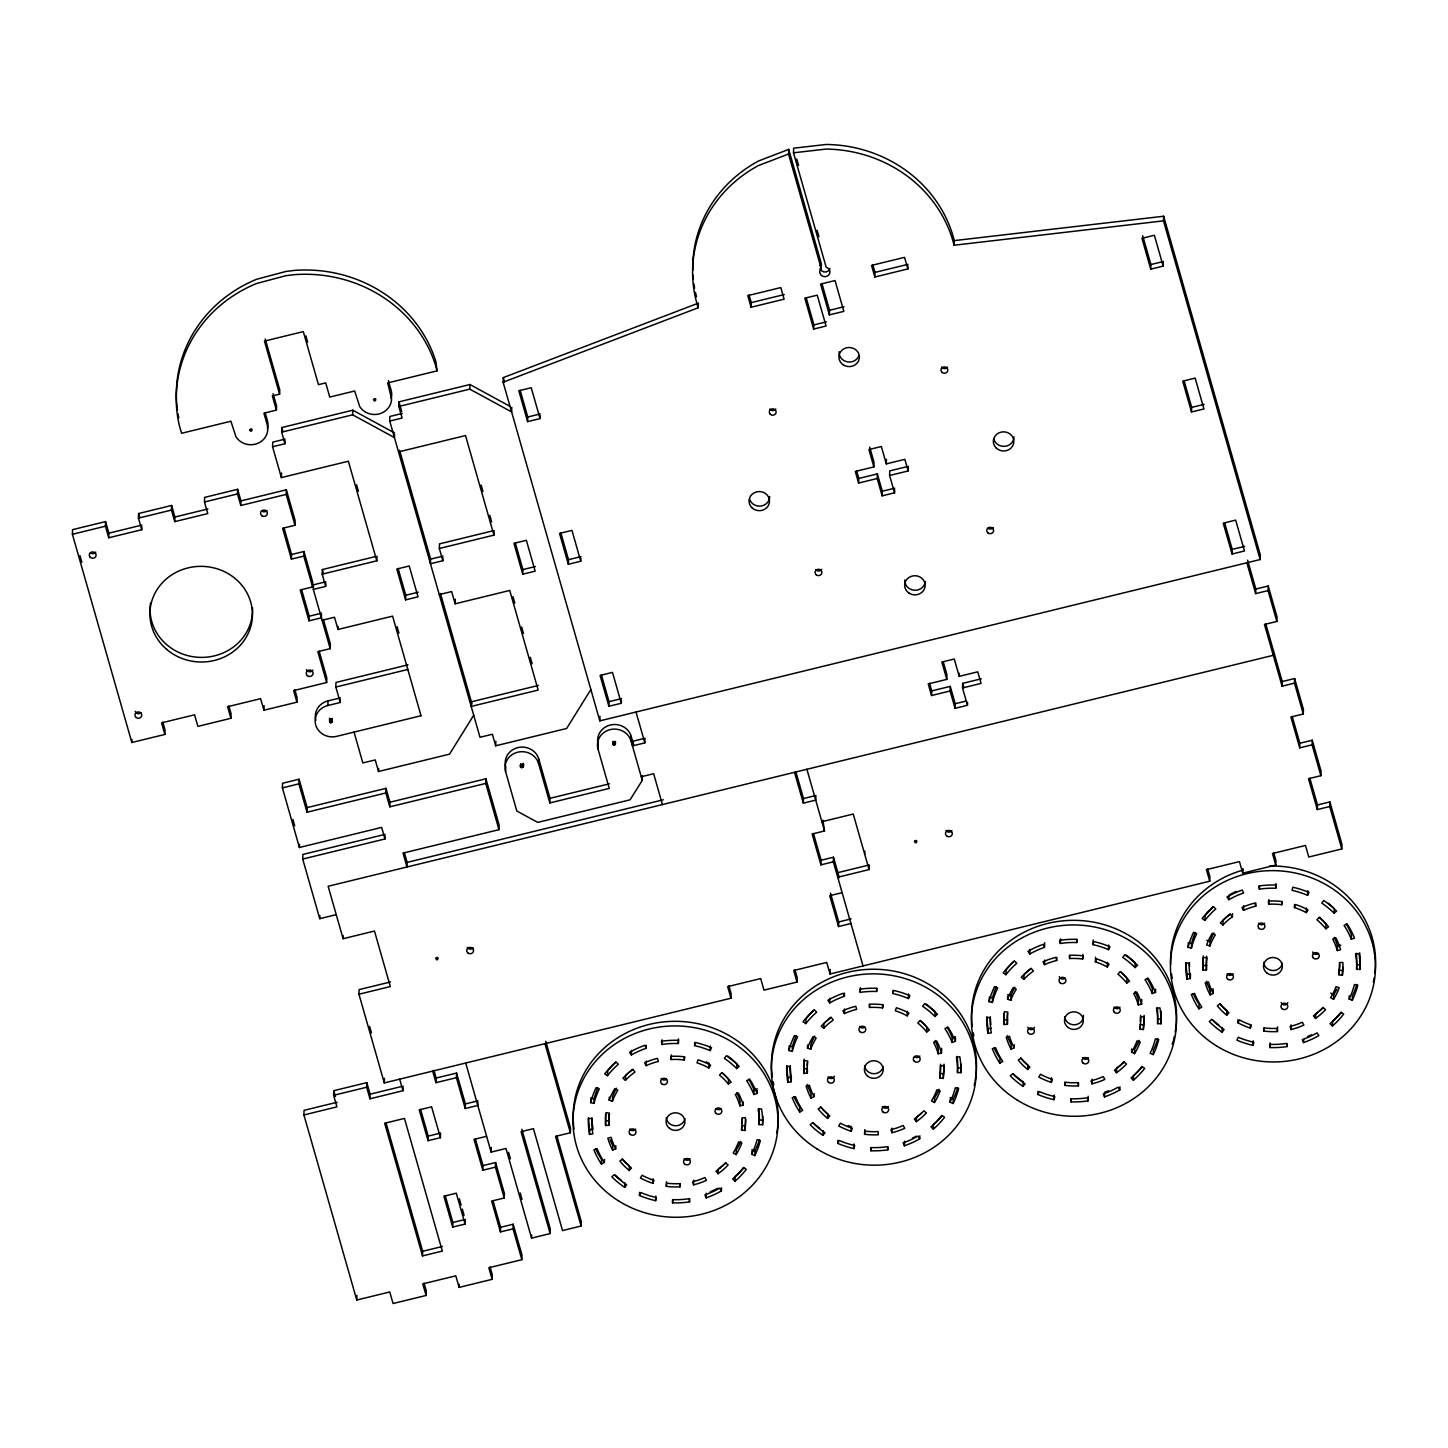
<?xml version="1.0" encoding="UTF-8"?>
<svg xmlns="http://www.w3.org/2000/svg" width="1448" height="1448" viewBox="0 0 1448 1448"><rect width="100%" height="100%" fill="white"/><g stroke="black" fill="none" stroke-linecap="round" stroke-linejoin="round"><path stroke-width="1.5" d="M437.006 370.869L435.757 365.928A135.207 126.139 2 0 0 294.378 274.668L285.853 275.699L256.495 283.518A135.225 126.157 2 0 0 179.534 426.237L181.615 433.278L230.902 421.223L235.915 436.681A17.086 15.946 2 0 0 257.237 443.559A17.086 15.946 2 0 0 267.228 424.753L263.934 413.169L276.405 410.11L272.351 395.919L279.609 394.146L264.477 341.094L303.302 331.61L318.451 384.661L325.709 382.887L329.764 397.078L354.669 390.996L359.665 406.436A17.086 15.946 2 0 0 378.887 413.983A17.086 15.946 2 0 0 391.557 398.653L387.684 382.924L437.006 370.869L435.902 361.656A135.207 126.139 2 0 0 294.505 270.396L285.998 271.446L256.622 279.265A135.225 126.157 2 0 0 177.38 409.766M162.828 722.118L165.018 729.828L164.855 734.444L131.84 742.498L72.4 534.276L72.563 529.66L105.577 521.588L108.89 533.172L108.727 537.769L141.741 529.715L141.85 526.638M108.727 537.769L105.414 526.203L105.577 521.588M141.741 529.715L138.429 518.131L138.592 513.533L171.606 505.461L174.918 517.026L174.756 521.642L207.77 513.569L204.476 502.004L204.639 497.388L237.653 489.315L240.947 500.899L240.784 505.497L286.197 494.401L286.36 489.804L240.947 500.899M131.84 742.498L131.949 739.421M174.756 521.642L171.461 510.076L171.606 505.461M240.784 505.497L237.49 493.931L237.653 489.315M164.855 734.444L161.561 722.86L194.575 714.805L197.887 726.371L230.902 718.299L231.065 713.683L228.856 705.972M230.902 718.299L227.589 706.733L260.604 698.66L263.916 710.226L296.931 702.171L293.636 690.587L326.651 682.533L317.836 651.672L330.216 648.65L313.311 589.427L325.691 586.404L322.198 574.168L376.806 560.81L348.371 461.224L281.383 477.587L272.586 446.744L272.749 442.129L285.129 439.106M263.916 710.226L264.079 705.629M276.405 410.11L276.55 405.856L273.075 393.693M279.609 394.146L279.772 389.892L265.219 338.959M272.586 446.744L284.966 443.722L281.672 432.156L281.817 427.54L352.805 410.2L394.634 432.988M281.383 477.587L281.546 472.989M284.966 443.722L285.075 440.644M336.244 914.647L319.737 918.684L302.723 859.062L384.951 838.971L381.657 827.405L299.41 847.496L282.396 787.875L282.559 783.259L299.066 779.223L307.175 807.604L307.012 812.219L385.838 792.961L386.001 788.346L307.175 807.604M291.591 554.53L303.971 551.489L303.808 556.104L291.428 559.127L291.591 554.53L283.953 527.778M291.428 559.127L282.613 528.285L294.994 525.262L295.157 520.646L286.36 489.804M296.931 702.171L297.093 697.556L294.885 689.845M307.012 812.219L298.903 783.839L299.066 779.223M299.41 847.496L299.519 844.419M321.528 614.73L321.42 617.807L309.039 620.83L309.202 616.215L301.564 589.481M302.723 859.062L302.885 854.447L385.114 834.356M309.039 620.83L300.225 589.988L312.605 586.947L312.768 582.349L303.971 551.489M313.311 589.427L313.474 584.811L325.854 581.788M322.198 574.168L322.361 569.553L374.779 556.738M424.047 1283.145L426.255 1290.856L426.092 1295.453L393.06 1303.526L389.765 1291.96L356.751 1300.033L303.917 1114.942L304.062 1110.326L337.094 1102.254M325.691 586.404L325.8 583.327M326.651 682.533L326.814 677.917L319.175 651.184M319.737 918.684L319.845 915.607M421.024 715.728L336.624 736.362A17.086 15.946 2 0 1 315.718 724.977A17.086 15.946 2 0 1 327.827 705.52L327.99 700.886L340.407 697.864M330.216 648.65L330.379 644.034L323.338 619.364M329.583 721.593C335.827 715.801 328.732 729.557 329.637 718.172M329.945 722.154L329.836 718.805M330.216 722.371L330.325 719.276M330.542 722.498L330.651 719.421M330.904 722.534L331.013 719.457M331.248 722.498L331.357 719.421M331.592 722.371L331.701 719.294M331.863 722.172L331.972 719.095M332.081 721.9L332.334 718.516M327.827 705.52L340.244 702.479L335.827 687.058L335.99 682.442L407.974 664.849M421.024 715.746L392.589 616.142L337.999 629.482L338.108 626.405M340.244 702.479L340.352 699.402M394.58 434.509L394.471 437.586L352.642 414.816L352.805 410.2M303.917 1114.942L336.932 1106.869L333.619 1095.303L333.782 1090.688L366.797 1082.615L370.109 1094.181L369.946 1098.797L402.96 1090.724L403.123 1086.127M728.923 985.889L731.131 993.6L730.969 998.215L384.281 1082.923L358.959 994.233L390.327 986.559L374.471 931.046L343.104 938.702L343.212 935.625M358.959 994.233L359.122 989.618L390.489 981.961M376.806 560.81L376.969 556.213M356.751 1300.033L356.914 1295.417M369.946 1098.797L366.652 1087.231L366.797 1082.615M590.856 689.556L566.657 728.471L495.687 745.811L492.374 734.245L479.994 737.267L389.729 421.06L389.892 416.463L402.273 413.44M473.713 715.221L449.514 754.155L378.543 771.494L378.634 768.417M389.729 421.06L402.11 418.038L398.815 406.472L398.96 401.856L469.948 384.516L509.859 406.273M384.951 838.971L385.059 835.894M389.964 802.228L485.913 778.789L485.75 783.404L389.802 806.844L389.964 802.228L386.001 788.346M384.281 1082.923L384.444 1078.308M405.603 599.87L396.806 569.028L409.223 565.987L418.019 596.829L405.603 599.87L405.766 595.255L398.146 568.521M404.3 852.474L407.141 862.393L406.978 866.99L403.015 853.107L498.963 829.668L499.126 825.052L485.913 778.789M439.341 548.484L439.504 543.869L494.112 530.529L493.949 535.145L439.341 548.484L442.835 560.72L430.454 563.743L430.617 559.127L442.998 556.104M442.835 560.72L442.943 557.643M422.526 1255.905L384.661 1123.25L404.463 1118.417L442.328 1251.072L422.526 1255.905L422.689 1251.289L386.055 1122.996M428.21 1136.101L440.59 1133.06L440.427 1137.676L428.047 1140.698L428.21 1136.101L420.572 1109.367M436.138 1078.054L456.572 1073.059L456.41 1077.674L435.975 1082.67L436.138 1078.054L433.947 1070.344M538.33 685.447L471.342 701.809L471.179 706.425L538.167 690.062L509.732 590.458L455.143 603.798L455.306 599.201M511.778 407.304L511.615 411.92L469.786 389.132L469.948 384.516M465.242 1219.451L465.079 1224.049L452.699 1227.09L452.862 1222.474L445.224 1195.74M477.912 1102.362L477.804 1105.439L465.224 1108.516L465.387 1103.919L456.572 1073.059M490.076 1267L492.284 1274.711L492.121 1279.326L459.107 1287.399L459.215 1284.322M503.126 382.218L503.289 377.602L698.37 303.139L698.207 307.754L503.126 382.218L599.816 720.869L1260.158 559.525L1260.321 554.91L1163.649 216.241L954.268 240.621A132.492 123.605 2 0 0 826.084 144.474L793.667 148.185L793.504 152.8L826.174 267.247A5.122 4.778 2 0 1 829.487 273.907A5.122 4.778 2 0 1 821.885 275.772A5.122 4.778 2 0 1 821.215 268.459L821.378 263.844L788.707 149.397L758.517 160.981A132.492 123.605 2 0 0 692.796 270.613M495.687 745.811L495.831 741.195M482.999 1165.604L495.578 1162.527L495.415 1167.142L482.836 1170.219L482.999 1165.604L475.36 1138.87M521.841 1129.241L550.312 1228.972L550.149 1233.587L531.579 1238.13L505.986 1148.481L491.125 1152.101L491.288 1147.486M642.441 775.73L642.279 780.345L630.079 799.821L537.733 822.392L516.809 811.007L505.587 771.657L505.75 767.06A17.086 15.946 2 0 1 517.859 747.602A17.086 15.946 2 0 1 538.765 758.987L550.005 798.319L549.842 802.934L609.264 788.4L598.042 749.069L598.205 744.471A17.086 15.946 2 0 1 610.314 725.014A17.086 15.946 2 0 1 631.219 736.399L633.79 745.394M540.14 415.504L540.032 418.581L527.615 421.603L527.778 417.006L520.158 390.272M522.746 574.186L513.949 543.344L526.366 540.303L535.163 571.164L522.746 574.186L522.909 569.589L515.289 542.855M500.61 1227.307L513.189 1224.23L513.026 1228.845L500.447 1231.922L500.61 1227.307L492.972 1200.573M500.447 1231.922L491.632 1201.062L504.23 1197.985L504.393 1193.387L495.578 1162.527M523.217 763.331C525.678 767.748 518.275 769.54 520.665 763.947M520.773 767.295L520.882 764.218M521.063 767.494L521.171 764.417M521.389 767.621L521.497 764.562M522.095 767.639L522.203 764.562M522.71 767.313L522.819 764.236M522.927 767.042L523.181 763.657M549.842 802.934L538.602 763.603L538.765 758.987M492.121 1279.326L488.827 1267.76L521.841 1259.688L522.004 1255.072L513.189 1224.23M531.579 1238.13L531.688 1235.053M580.865 558.168L580.757 561.245L568.34 564.268L568.503 559.67L560.883 532.936M550.149 1233.587L521.063 1131.684L533.443 1128.662L562.53 1230.565L581.101 1226.022L555.507 1136.372L570.367 1132.734L570.53 1128.137L545.733 1041.257M581.101 1226.022L581.263 1221.424L556.883 1136.028M599.816 720.869L599.961 716.271M589.517 1134.345A87.151 81.305 2 0 1 588.413 1118.435L591.834 1118.562A83.731 78.12 2 0 0 592.884 1133.856L589.517 1134.345L589.68 1129.73A87.151 81.305 2 0 1 588.54 1117.802M590.657 1102.652L590.82 1098.036L594.151 1098.779L593.988 1103.394L590.657 1102.652A87.151 81.305 2 0 1 596.178 1087.593L599.291 1088.914A83.731 78.12 2 0 0 593.988 1103.394M621.409 700.18L621.301 703.257L608.884 706.28L609.047 701.683L601.409 674.949M613.011 744.435C616.323 738.697 613.988 750.498 613.119 741.358M613.228 744.706L613.337 741.629M613.518 744.906L613.626 741.829M613.843 745.032L613.952 741.955M614.549 745.05L614.658 741.973M615.165 744.706L615.273 741.648M615.382 744.453L615.49 741.376M604.468 1159.359L604.359 1162.436L601.445 1164.12L601.608 1159.486A87.151 81.305 2 0 1 595.671 1148.861M605.59 1125.476A70.065 65.359 2 0 1 606.06 1112.661L609.445 1113.096A66.644 62.174 2 0 0 609.011 1125.277L605.59 1125.476L605.753 1120.842A70.065 65.359 2 0 1 605.644 1114.435M607.508 1075.701A83.731 78.12 2 0 1 618.35 1064.244L616.015 1061.909A87.151 81.305 2 0 0 604.739 1073.837L607.508 1075.701L607.671 1071.086A83.731 78.12 2 0 1 615.563 1062.307M609.192 1100.209A70.065 65.359 2 0 1 614.875 1088.57L617.825 1090.181A66.644 62.174 2 0 0 612.432 1101.258L609.192 1100.209L609.3 1097.131M609.011 1125.277L609.174 1120.661A66.644 62.174 2 0 1 609.065 1114.562M612.432 1101.258L612.595 1096.625A66.644 62.174 2 0 1 616.432 1088.226M615.816 1145.676L615.708 1148.753L612.631 1150.146L612.794 1145.531A70.065 65.359 2 0 1 610.079 1139.63M642.279 780.345L631.057 741.014L631.219 736.399M625.446 1080.317A66.644 62.174 2 0 1 635.002 1072.027L632.921 1069.493A70.065 65.359 2 0 0 622.893 1078.199L625.446 1080.317L625.608 1075.683A66.644 62.174 2 0 1 632.613 1069.312M624.667 1187.396L626.658 1184.808A83.731 78.12 2 0 1 614.332 1174.654L611.834 1176.808A87.151 81.305 2 0 0 624.667 1187.396L624.83 1182.781M646.206 1045.221L646.098 1048.316A83.731 78.12 2 0 0 631.382 1054.995L631.527 1050.379M629.246 1170.473L631.509 1168.084A66.644 62.174 2 0 1 622.586 1159.142L619.871 1161.079A70.065 65.359 2 0 0 629.246 1170.473L629.409 1165.857A70.065 65.359 2 0 1 622.188 1158.961M644.831 742.878L644.994 738.263L632.613 741.286L632.45 745.901L644.831 742.878L636.034 712.018M639.455 1195.451L640.867 1192.555A83.731 78.12 2 0 0 656.396 1197.568L655.618 1200.664A87.151 81.305 2 0 1 639.455 1195.451L639.564 1192.374M646.098 1065.656L644.595 1062.796A70.065 65.359 2 0 1 657.446 1058.343L658.333 1061.438A66.644 62.174 2 0 0 646.098 1065.656L646.261 1061.04M652.903 1183.36L654.007 1180.355A66.644 62.174 2 0 1 642.116 1175.251L640.414 1178.002A70.065 65.359 2 0 0 652.903 1183.36L653.066 1178.744M655.618 1200.664L655.781 1196.048M661.953 1044.442L661.41 1041.293A87.151 81.305 2 0 1 678.46 1040.334L678.334 1043.519A83.731 78.12 2 0 0 661.953 1044.442L662.116 1039.809M680.108 1183.758L679.999 1186.835A70.065 65.359 2 0 1 666.279 1186.346L666.442 1181.713M671.22 1059.52L671.003 1056.334A70.065 65.359 2 0 1 684.723 1056.841L684.271 1059.99A66.644 62.174 2 0 0 671.22 1059.52L671.383 1054.904M689.701 1198.817L689.592 1201.894A87.151 81.305 2 0 1 672.56 1202.835L672.65 1199.759M678.334 1043.519L678.497 1038.904M672.56 1202.835L672.668 1199.65A83.731 78.12 2 0 0 689.049 1198.745L689.592 1201.894M684.271 1059.99L684.379 1056.913M694.606 1045.619L695.384 1042.524A87.151 81.305 2 0 1 711.565 1047.737L710.135 1050.633A83.731 78.12 2 0 0 694.606 1045.619L694.714 1042.542M693.556 1184.826L692.669 1181.749A66.644 62.174 2 0 0 704.904 1177.514L706.407 1180.391A70.065 65.359 2 0 1 693.556 1184.826L693.719 1180.21M708.886 1067.936L710.606 1065.185A70.065 65.359 2 0 0 698.099 1059.809L696.995 1062.832A66.644 62.174 2 0 1 708.886 1067.936L709.049 1063.303A66.644 62.174 2 0 0 706.171 1061.836M710.135 1050.633L710.298 1045.999M721.538 1187.812L721.43 1190.89A87.151 81.305 2 0 1 706.099 1197.858L706.262 1193.243M718.081 1173.695L716 1171.142A66.644 62.174 2 0 0 725.557 1162.871L728.127 1164.988A70.065 65.359 2 0 1 718.081 1173.695L718.244 1169.061A70.065 65.359 2 0 0 725.955 1162.708M751.078 307.248L747.783 295.645L780.798 287.573L784.11 299.175L751.078 307.248L751.24 302.632L749.032 294.903M728.416 1084.027A66.644 62.174 2 0 0 719.493 1075.086L721.756 1072.697A70.065 65.359 2 0 1 731.131 1082.109L728.416 1084.027L728.579 1079.412A66.644 62.174 2 0 0 722.063 1072.552M736.67 1068.534L739.168 1066.361A87.151 81.305 2 0 0 726.335 1055.773L724.344 1058.361A83.731 78.12 2 0 1 736.67 1068.534L736.833 1063.9A83.731 78.12 2 0 0 727.783 1056.063M735.005 1181.26A87.151 81.305 2 0 0 746.281 1169.351L743.494 1167.468A83.731 78.12 2 0 1 732.67 1178.925L735.005 1181.26L735.15 1176.645A87.151 81.305 2 0 0 743.856 1167.903M736.127 1154.617A70.065 65.359 2 0 0 741.81 1142.979L738.571 1141.929A66.644 62.174 2 0 1 733.177 1153.006L736.127 1154.617L736.29 1149.984A70.065 65.359 2 0 0 740.779 1141.35M743.295 1101.964L743.186 1105.041L739.892 1105.856L740.055 1101.24A66.644 62.174 2 0 0 736.833 1092.57M741.557 1130.073A66.644 62.174 2 0 0 742.01 1117.892L745.412 1117.711A70.065 65.359 2 0 1 744.942 1130.508L741.557 1130.073L741.72 1125.458A66.644 62.174 2 0 0 742.263 1119.376M744.942 1130.508L745.105 1125.892A70.065 65.359 2 0 0 745.684 1119.503M751.729 1154.255A83.731 78.12 2 0 0 757.014 1139.793L760.345 1140.535A87.151 81.305 2 0 1 754.824 1155.595L751.729 1154.255L751.838 1151.178M757.195 1090.326L757.087 1093.403L753.901 1094.507L754.046 1089.891A83.731 78.12 2 0 0 748.888 1079.43M821.215 268.459L788.545 154.013L788.707 149.397M754.824 1155.595L754.987 1150.961A87.151 81.305 2 0 0 759.422 1139.757M762.788 1116.118A87.151 81.305 2 0 1 762.752 1120.119L762.589 1124.734L759.168 1124.607L759.331 1119.992A83.731 78.12 2 0 0 758.842 1108.498M790.264 1065.71A83.731 78.12 2 0 0 791.35 1077.167L791.187 1081.783L787.821 1082.29L787.984 1077.656A87.151 81.305 2 0 1 786.843 1065.746M788.961 1050.578L789.124 1045.963L792.454 1046.705L792.291 1051.32L788.961 1050.578A87.151 81.305 2 0 1 794.481 1035.519L797.595 1036.859A83.731 78.12 2 0 0 792.291 1051.32M730.969 998.215L727.674 986.631L760.689 978.577L763.983 990.142L796.997 982.07L797.16 977.454L794.97 969.744M803.495 798.536L815.876 795.513L815.713 800.129L803.332 803.151L803.495 798.536L795.857 771.802M799.749 1112.046A87.151 81.305 2 0 1 792.219 1097.711L795.423 1096.607A83.731 78.12 2 0 0 802.663 1110.381L799.749 1112.046L799.911 1107.412A87.151 81.305 2 0 1 793.975 1096.788M829.396 314.886L820.6 284.079L835.044 280.55L843.84 311.356L829.396 314.886L829.559 310.27L821.939 283.573M803.893 1073.402A70.065 65.359 2 0 1 804.364 1060.606L807.749 1061.04A66.644 62.174 2 0 0 807.314 1073.221L803.893 1073.402L804.056 1068.787A70.065 65.359 2 0 1 804.165 1059.158M805.812 1023.627A83.731 78.12 2 0 1 816.654 1012.188L814.319 1009.835A87.151 81.305 2 0 0 803.043 1021.763L805.812 1023.627L805.975 1019.012A83.731 78.12 2 0 1 813.885 1010.233M807.495 1048.135A70.065 65.359 2 0 1 813.179 1036.496L816.147 1038.107A66.644 62.174 2 0 0 810.735 1049.185L807.495 1048.135L807.604 1045.058M807.314 1073.221L807.423 1070.126M810.735 1049.185L810.898 1044.551A66.644 62.174 2 0 1 814.735 1036.153M814.12 1093.602L814.011 1096.679L810.952 1098.073L811.097 1093.457A70.065 65.359 2 0 1 807.242 1084.516M821.106 860.239L833.487 857.216L833.324 861.813L820.944 864.854L821.106 860.239L813.468 833.505M820.944 864.854L812.129 833.994L824.509 830.971L822.916 820.183M823.767 1028.243A66.644 62.174 2 0 1 833.306 1019.971L831.224 1017.419A70.065 65.359 2 0 0 821.197 1026.125L823.767 1028.243L823.912 1023.627A66.644 62.174 2 0 1 830.917 1017.238M822.971 1135.322L824.962 1132.752A83.731 78.12 2 0 1 812.636 1122.58L810.138 1124.752A87.151 81.305 2 0 0 822.971 1135.322L823.134 1130.707M1207.686 868.909L1209.895 876.619L1209.732 881.217L830.03 973.997L830.193 969.4M844.51 993.165L844.401 996.242A83.731 78.12 2 0 0 829.686 1002.939L829.849 998.305M827.55 1118.399L829.813 1116.028A66.644 62.174 2 0 1 820.889 1107.068L818.174 1109.005A70.065 65.359 2 0 0 827.55 1118.399L827.713 1113.784A70.065 65.359 2 0 1 820.491 1106.887M850.935 923.516L838.555 926.539L838.718 921.942L830.5 893.144M858.791 478.437L877.343 473.894L877.198 478.51L858.628 483.053L858.791 478.437L856.582 470.709M837.759 1143.377L839.17 1140.481A83.731 78.12 2 0 0 854.7 1145.495L853.922 1148.59A87.151 81.305 2 0 1 837.759 1143.377L837.867 1140.3M844.401 1013.582L842.899 1010.722A70.065 65.359 2 0 1 855.75 1006.288L856.637 1009.365A66.644 62.174 2 0 0 844.401 1013.582L844.564 1008.966M907.968 265.871L907.86 268.93L874.845 277.002L874.99 272.387L872.782 264.658M858.628 483.053L855.316 471.451L873.886 466.908L874.031 462.31L869.705 447.124M851.207 1131.286L852.311 1128.282A66.644 62.174 2 0 1 840.419 1123.177L838.718 1125.929A70.065 65.359 2 0 0 851.207 1131.286L851.37 1126.671A70.065 65.359 2 0 1 848.148 1125.549M853.922 1148.59L854.085 1143.974M864.691 854.157L864.8 851.08M860.257 992.369L859.714 989.219A87.151 81.305 2 0 1 876.764 988.278L876.637 991.464A83.731 78.12 2 0 0 860.257 992.369L860.42 987.735M869.09 869.578L869.253 864.963L837.885 872.637L837.722 877.253L869.09 869.578L853.234 814.048L821.867 821.722M894.665 489.732L894.556 492.809L882.14 495.849L882.303 491.234L877.343 473.894M894.556 492.809L889.597 475.487L908.168 470.944L904.855 459.342L886.285 463.885L886.447 459.269M864.583 1134.273L865.035 1131.123A66.644 62.174 2 0 0 878.085 1131.594L878.303 1134.78A70.065 65.359 2 0 1 864.583 1134.273L864.746 1129.657M869.524 1007.446L869.307 1004.26A70.065 65.359 2 0 1 883.027 1004.767L882.574 1007.917A66.644 62.174 2 0 0 869.524 1007.446L869.633 1004.369M889.597 475.487L889.76 470.871L906.267 466.835M888.004 1146.744L887.896 1149.821A87.151 81.305 2 0 1 870.863 1150.762L870.972 1147.685M876.637 991.464L876.746 988.369M870.863 1150.762L870.972 1147.576A83.731 78.12 2 0 0 887.353 1146.671L887.896 1149.821M882.574 1007.917L882.683 1004.84M908.168 470.944L908.33 466.328M892.909 993.545L893.688 990.45A87.151 81.305 2 0 1 909.869 995.663L908.457 998.559A83.731 78.12 2 0 0 892.909 993.545L893.018 990.468M891.859 1132.752L890.973 1129.675A66.644 62.174 2 0 0 903.208 1125.458L904.71 1128.318A70.065 65.359 2 0 1 891.859 1132.752L892.022 1128.137M907.19 1015.863L908.91 1013.111A70.065 65.359 2 0 0 896.403 1007.754L895.298 1010.758A66.644 62.174 2 0 1 907.19 1015.863L907.353 1011.229M908.457 998.559L908.602 993.925M919.842 1135.739L919.733 1138.834A87.151 81.305 2 0 1 904.403 1145.784L904.566 1141.169M916.385 1121.621L914.303 1119.069A66.644 62.174 2 0 0 923.86 1110.797L926.43 1112.915A70.065 65.359 2 0 1 916.385 1121.621L916.548 1116.987A70.065 65.359 2 0 0 921.797 1112.879M931.716 690.913L950.268 686.37L950.105 690.986L931.553 695.529L931.716 690.913L929.507 683.184M926.72 1031.971A66.644 62.174 2 0 0 917.797 1023.012L920.059 1020.641A70.065 65.359 2 0 1 929.435 1030.035L926.72 1031.971L926.883 1027.338A66.644 62.174 2 0 0 920.367 1020.478M1260.158 559.525L1163.486 220.856L954.105 245.237L954.268 240.621M934.974 1016.46L937.471 1014.288A87.151 81.305 2 0 0 924.639 1003.717L922.648 1006.288A83.731 78.12 2 0 1 934.974 1016.46L935.136 1011.844A83.731 78.12 2 0 0 926.087 1003.989M931.553 695.529L928.24 683.927L946.793 679.384L946.956 674.768L943.245 661.772M933.308 1129.205A87.151 81.305 2 0 0 944.585 1117.277L941.797 1115.413A83.731 78.12 2 0 1 930.974 1126.852L933.308 1129.205L933.471 1124.571A87.151 81.305 2 0 0 942.159 1115.829M934.431 1102.543A70.065 65.359 2 0 0 940.114 1090.905L936.874 1089.855A66.644 62.174 2 0 1 931.48 1100.933L934.431 1102.543L934.594 1097.928A70.065 65.359 2 0 0 939.082 1089.276M941.653 1048.352L941.49 1052.986L938.195 1053.782L938.358 1049.167A66.644 62.174 2 0 0 935.136 1040.515M939.861 1078A66.644 62.174 2 0 0 940.313 1065.819L943.716 1065.638A70.065 65.359 2 0 1 943.245 1078.434L939.861 1078L940.024 1073.384A66.644 62.174 2 0 0 940.603 1064.244M967.572 702.208L967.463 705.285L955.047 708.325L955.209 703.71L950.268 686.37M943.245 1078.434L943.408 1073.819A70.065 65.359 2 0 0 944.005 1064.226M967.463 705.285L962.522 687.945L981.074 683.42L977.762 671.818L959.21 676.361L959.318 673.284M962.522 687.945L962.685 683.347L981.237 678.804M950.033 1102.181A83.731 78.12 2 0 0 955.318 1087.72L958.648 1088.462A87.151 81.305 2 0 1 953.146 1103.521L950.033 1102.181L950.141 1099.104M955.499 1038.252L955.39 1041.329L952.205 1042.433L952.368 1037.818A83.731 78.12 2 0 0 947.191 1027.356M953.146 1103.521L953.291 1098.905A87.151 81.305 2 0 0 957.725 1087.701M961.092 1064.063A87.151 81.305 2 0 1 961.056 1068.045L960.893 1072.66L957.49 1072.552L957.635 1067.918A83.731 78.12 2 0 0 957.146 1056.443M987.916 1033.365A87.151 81.305 2 0 1 986.812 1017.455L990.233 1017.582A83.731 78.12 2 0 0 991.283 1032.877L987.916 1033.365L988.079 1028.75A87.151 81.305 2 0 1 986.939 1016.822M989.056 1001.672A87.151 81.305 2 0 1 994.577 986.613L997.69 987.934A83.731 78.12 2 0 0 992.387 1002.414L989.056 1001.672L989.165 998.595M992.387 1002.414L992.55 997.799A83.731 78.12 2 0 1 996.242 986.848M999.844 1063.14A87.151 81.305 2 0 1 992.314 1048.786L995.518 1047.682A83.731 78.12 2 0 0 1002.758 1061.456L999.844 1063.14L1000.007 1058.506A87.151 81.305 2 0 1 994.07 1047.881M1003.989 1024.496A70.065 65.359 2 0 1 1004.46 1011.681L1007.844 1012.116A66.644 62.174 2 0 0 1007.41 1024.297L1003.989 1024.496L1004.152 1019.863A70.065 65.359 2 0 1 1004.043 1013.455M1005.908 974.721A83.731 78.12 2 0 1 1016.749 963.264L1014.415 960.929A87.151 81.305 2 0 0 1003.138 972.857L1005.908 974.721L1006.07 970.106A83.731 78.12 2 0 1 1013.98 961.327M1007.591 999.229A70.065 65.359 2 0 1 1013.274 987.59L1016.243 989.201A66.644 62.174 2 0 0 1010.831 1000.278L1007.591 999.229L1007.699 996.152M1007.41 1024.297L1007.573 1019.682A66.644 62.174 2 0 1 1007.464 1013.582M1010.831 1000.278L1010.994 995.645A66.644 62.174 2 0 1 1014.831 987.246M1014.215 1044.696L1014.107 1047.773L1011.048 1049.167L1011.193 1044.551A70.065 65.359 2 0 1 1007.337 1035.61M1023.863 979.337A66.644 62.174 2 0 1 1033.401 971.047L1031.32 968.513A70.065 65.359 2 0 0 1021.293 977.219L1023.863 979.337L1024.007 974.703A66.644 62.174 2 0 1 1031.012 968.332M1023.066 1086.416L1025.057 1083.828A83.731 78.12 2 0 1 1012.731 1073.674L1010.233 1075.828A87.151 81.305 2 0 0 1023.066 1086.416L1023.229 1081.801A87.151 81.305 2 0 1 1013.401 1074.072M1044.66 942.702L1044.497 947.336A83.731 78.12 2 0 0 1029.781 954.015L1029.944 949.399M1027.646 1069.493L1029.908 1067.104A66.644 62.174 2 0 1 1020.985 1058.162L1018.27 1060.099A70.065 65.359 2 0 0 1027.646 1069.493L1027.809 1064.877A70.065 65.359 2 0 1 1020.587 1057.981M1037.854 1094.471L1039.266 1091.575A83.731 78.12 2 0 0 1054.796 1096.589L1054.017 1099.684A87.151 81.305 2 0 1 1037.854 1094.471L1037.963 1091.394M1056.841 957.381L1056.732 960.458A66.644 62.174 2 0 0 1044.497 964.676L1044.66 960.06M1051.302 1082.38L1052.406 1079.375A66.644 62.174 2 0 1 1040.515 1074.271L1038.813 1077.022A70.065 65.359 2 0 0 1051.302 1082.38L1051.465 1077.765M1054.017 1099.684L1054.18 1095.068M1060.352 943.462L1059.809 940.313A87.151 81.305 2 0 1 1076.86 939.354L1076.733 942.539A83.731 78.12 2 0 0 1060.352 943.462L1060.515 938.829M1078.507 1082.778L1078.398 1085.855A70.065 65.359 2 0 1 1064.678 1085.367L1064.787 1082.29M1069.62 958.54L1069.402 955.354A70.065 65.359 2 0 1 1083.122 955.861L1082.67 959.01A66.644 62.174 2 0 0 1069.62 958.54L1069.728 955.463M1070.959 1101.856L1071.068 1098.779A83.731 78.12 2 0 0 1087.448 1097.765L1087.991 1100.914A87.151 81.305 2 0 1 1070.959 1101.856L1071.068 1098.67M1076.733 942.539L1076.841 939.462M1082.67 959.01L1082.832 954.395M1093.005 944.639L1093.783 941.544A87.151 81.305 2 0 1 1109.964 946.757L1108.553 949.653A83.731 78.12 2 0 0 1093.005 944.639L1093.168 940.005M1087.991 1100.914L1088.154 1096.281M1095.394 961.852L1096.498 958.848A70.065 65.359 2 0 1 1109.005 964.205L1107.286 966.956A66.644 62.174 2 0 0 1095.394 961.852L1095.557 957.237M1091.955 1083.846L1091.068 1080.769A66.644 62.174 2 0 0 1103.304 1076.534L1104.806 1079.412A70.065 65.359 2 0 1 1091.955 1083.846L1092.118 1079.231M1107.286 966.956L1107.448 962.323M1108.553 949.653L1108.697 945.019M1119.938 1086.833L1119.829 1089.91A87.151 81.305 2 0 1 1104.498 1096.878L1104.661 1092.263A87.151 81.305 2 0 0 1108.625 1090.778M1116.48 1072.715L1114.399 1070.163A66.644 62.174 2 0 0 1123.956 1061.891L1126.526 1064.009A70.065 65.359 2 0 1 1116.48 1072.715L1116.643 1068.081A70.065 65.359 2 0 0 1124.354 1061.728M1150.907 264.531L1163.323 261.509L1163.16 266.106L1150.744 269.147L1150.907 264.531L1142.689 235.734M1126.815 983.047A66.644 62.174 2 0 0 1117.892 974.106L1120.155 971.717A70.065 65.359 2 0 1 1129.53 981.129L1126.815 983.047L1126.978 978.432A66.644 62.174 2 0 0 1120.462 971.572M1131.576 1052.026A66.644 62.174 2 0 0 1136.97 1040.949L1140.21 1041.999A70.065 65.359 2 0 1 1134.526 1053.637L1131.576 1052.026L1131.684 1048.931M1135.069 967.554L1137.567 965.382A87.151 81.305 2 0 0 1124.734 954.811L1122.743 957.381A83.731 78.12 2 0 1 1135.069 967.554L1135.232 962.92A83.731 78.12 2 0 0 1126.182 955.083M1133.404 1080.28A87.151 81.305 2 0 0 1144.68 1068.371L1141.893 1066.488A83.731 78.12 2 0 1 1131.069 1077.946L1133.404 1080.28L1133.567 1075.665A87.151 81.305 2 0 0 1142.255 1066.923M1134.526 1053.637L1134.689 1049.004A70.065 65.359 2 0 0 1139.178 1040.37M1163.486 220.856L1163.649 216.241M1141.748 999.446L1141.585 1004.079L1138.291 1004.876L1138.454 1000.26A66.644 62.174 2 0 0 1135.232 991.59M1139.956 1029.094A66.644 62.174 2 0 0 1140.409 1016.912L1143.811 1016.731A70.065 65.359 2 0 1 1143.341 1029.528L1139.956 1029.094L1140.065 1026.017M1143.341 1029.528L1143.504 1024.913A70.065 65.359 2 0 0 1144.101 1015.301M1155.595 989.346L1155.486 992.423L1152.3 993.527L1152.463 988.912A83.731 78.12 2 0 0 1147.287 978.45M1153.242 1054.615A87.151 81.305 2 0 0 1158.744 1039.555L1155.414 1038.813A83.731 78.12 2 0 1 1150.128 1053.275L1153.242 1054.615L1153.386 1049.981A87.151 81.305 2 0 0 1157.821 1038.777M1161.025 1011.156A87.151 81.305 2 0 1 1161.151 1019.139L1160.988 1023.754L1157.585 1023.627L1157.73 1019.012A83.731 78.12 2 0 0 1157.242 1007.518M1191.523 411.992L1182.726 381.15L1195.143 378.109L1203.94 408.969L1191.523 411.992L1191.686 407.395L1184.048 380.661M1187.107 974.45L1190.473 973.943L1190.31 978.558L1186.944 979.065L1187.107 974.45A87.151 81.305 2 0 1 1185.966 962.522M1188.102 947.372L1188.265 942.739L1191.577 943.481L1191.414 948.114L1188.102 947.372A87.151 81.305 2 0 1 1193.605 932.295L1196.718 933.634A83.731 78.12 2 0 0 1191.414 948.114M1198.89 1008.822A87.151 81.305 2 0 1 1191.342 994.486L1194.546 993.382A83.731 78.12 2 0 0 1201.786 1007.156L1198.89 1008.822L1199.053 1004.206A87.151 81.305 2 0 1 1193.098 993.581M1203.035 970.178A70.065 65.359 2 0 1 1203.487 957.381L1206.872 957.816A66.644 62.174 2 0 0 1206.437 969.997L1203.035 970.178L1203.179 965.563A70.065 65.359 2 0 1 1203.288 955.952M1204.935 920.421A83.731 78.12 2 0 1 1215.777 908.964L1213.442 906.629A87.151 81.305 2 0 0 1202.166 918.539L1204.935 920.421L1205.098 915.788A83.731 78.12 2 0 1 1213.008 907.009M1206.437 969.997L1206.6 965.382A66.644 62.174 2 0 1 1206.691 956.223M1209.858 945.96A66.644 62.174 2 0 1 1215.27 934.883L1212.302 933.272A70.065 65.359 2 0 0 1206.618 944.929L1209.858 945.96L1210.021 941.345A66.644 62.174 2 0 1 1213.858 932.946M1213.243 990.378L1213.134 993.473L1210.075 994.866L1210.238 990.233A70.065 65.359 2 0 1 1206.383 981.31M1232.067 554.005L1223.252 523.162L1235.669 520.122L1244.484 550.982L1232.067 554.005L1232.23 549.389L1224.592 522.656M1222.89 925.019A66.644 62.174 2 0 1 1232.429 916.747L1230.348 914.213A70.065 65.359 2 0 0 1220.32 922.901L1222.89 925.019L1223.053 920.403A66.644 62.174 2 0 1 1230.04 914.032M1222.094 1032.116L1224.085 1029.528A83.731 78.12 2 0 1 1211.759 1019.356L1209.261 1021.528A87.151 81.305 2 0 0 1222.094 1032.116L1222.257 1027.483M1228.809 899.715L1226.999 897A87.151 81.305 2 0 1 1242.33 890.031L1243.542 893.018A83.731 78.12 2 0 0 1228.809 899.715L1228.972 895.099A83.731 78.12 2 0 1 1236.158 891.407M1226.691 1015.193L1228.936 1012.804A66.644 62.174 2 0 1 1220.03 1003.862L1217.315 1005.781A70.065 65.359 2 0 0 1226.691 1015.193L1226.854 1010.559A70.065 65.359 2 0 1 1219.632 1003.663M1232.429 916.747L1232.538 913.67M1273.733 852.763L1275.923 860.474L1275.76 865.09L1242.746 873.162L1242.909 868.547M1237.841 1022.722L1239.542 1019.971A66.644 62.174 2 0 0 1251.434 1025.057L1250.348 1028.08A70.065 65.359 2 0 1 1237.841 1022.722L1237.95 1019.627M1255.869 903.063L1255.76 906.14A66.644 62.174 2 0 0 1243.524 910.376L1243.687 905.742M1255.832 589.01L1268.213 585.988L1268.05 590.585L1255.669 593.626L1255.832 589.01L1247.615 560.213M1250.348 1028.08L1250.457 1024.985M1253.045 1045.384L1253.823 1042.27A83.731 78.12 2 0 1 1238.293 1037.275L1236.882 1040.171A87.151 81.305 2 0 0 1253.045 1045.384L1253.208 1040.75M1259.398 889.144L1258.837 885.995A87.151 81.305 2 0 1 1275.887 885.054L1275.779 888.239A83.731 78.12 2 0 0 1259.398 889.144L1259.507 886.067M1273.444 650.713L1273.281 655.311L328.135 886.266L343.104 938.702M1282.077 686.171L1282.24 681.556L1294.621 678.533L1294.476 683.13L1282.077 686.171L1264.466 624.468L1276.846 621.445L1277.009 616.83L1268.213 585.988M1277.589 1026.94L1277.444 1031.555A70.065 65.359 2 0 1 1263.706 1031.066L1263.814 1027.971M1268.647 904.24L1268.43 901.054A70.065 65.359 2 0 1 1282.15 901.543L1281.715 904.71A66.644 62.174 2 0 0 1268.647 904.24L1268.81 899.606M1287.145 1043.519L1287.037 1046.596A87.151 81.305 2 0 1 1269.986 1047.556L1270.149 1042.922M1275.779 888.239L1275.923 883.624M1269.986 1047.556L1270.095 1044.37A83.731 78.12 2 0 0 1286.476 1043.447L1287.037 1046.596M1281.715 904.71L1281.824 901.615M1299.851 743.258L1312.25 740.218L1312.087 744.833L1299.707 747.856L1299.851 743.258L1292.231 716.507M1294.421 907.552L1295.526 904.529A70.065 65.359 2 0 1 1308.033 909.887L1306.313 912.638A66.644 62.174 2 0 0 1294.421 907.552L1294.53 904.457M1290.983 1029.546L1290.114 1026.451A66.644 62.174 2 0 0 1302.331 1022.234L1303.852 1025.094A70.065 65.359 2 0 1 1290.983 1029.546L1291.145 1024.913M1299.707 747.856L1290.892 717.013L1303.272 713.991L1303.435 709.375L1294.621 678.533M1306.313 912.638L1306.476 908.023M1307.58 895.335L1308.992 892.439A87.151 81.305 2 0 0 1292.811 887.226L1292.032 890.321A83.731 78.12 2 0 1 1307.58 895.335L1307.743 890.719M1303.544 1042.578L1302.331 1039.573A83.731 78.12 2 0 0 1317.065 1032.895L1318.857 1035.61A87.151 81.305 2 0 1 1303.544 1042.578L1303.634 1039.483M1317.481 804.943L1329.861 801.921L1329.698 806.536L1317.318 809.559L1317.481 804.943L1309.843 778.21M1317.318 809.559L1308.503 778.716L1320.884 775.694L1321.047 771.078L1312.25 740.218M1315.508 1018.396L1313.445 1015.863A66.644 62.174 2 0 0 1322.983 1007.573L1325.553 1009.69A70.065 65.359 2 0 1 1315.508 1018.396L1315.671 1013.781A70.065 65.359 2 0 0 1323.381 1007.428M1325.843 928.747A66.644 62.174 2 0 0 1316.92 919.806L1319.182 917.417A70.065 65.359 2 0 1 1328.558 926.829L1325.843 928.747L1326.006 924.132A66.644 62.174 2 0 0 1319.49 917.254M1334.115 913.236L1336.595 911.082A87.151 81.305 2 0 0 1323.78 900.493L1321.771 903.081A83.731 78.12 2 0 1 1334.115 913.236L1334.26 908.62A83.731 78.12 2 0 0 1328.377 903.262M1332.431 1025.98A87.151 81.305 2 0 0 1343.708 1014.053L1340.938 1012.188A83.731 78.12 2 0 1 1330.097 1023.645L1332.431 1025.98L1332.594 1021.365A87.151 81.305 2 0 0 1341.282 1012.605M1333.554 999.319A70.065 65.359 2 0 0 1339.237 987.681L1336.015 986.649A66.644 62.174 2 0 1 1330.603 997.708L1333.554 999.319L1333.717 994.704A70.065 65.359 2 0 0 1336.866 989.02M1337.319 950.576A66.644 62.174 2 0 0 1332.739 939.137L1335.798 937.743A70.065 65.359 2 0 1 1340.613 949.761L1337.319 950.576L1337.481 945.942A66.644 62.174 2 0 0 1334.26 937.29M1275.76 865.09L1272.466 853.524L1305.481 845.451L1308.775 857.017L1341.807 848.944L1341.97 844.347L1329.861 801.921M1338.984 974.794A66.644 62.174 2 0 0 1339.436 962.612L1342.839 962.413A70.065 65.359 2 0 1 1342.387 975.228L1338.984 974.794L1339.147 970.16A66.644 62.174 2 0 0 1339.69 964.078M1342.387 975.228L1342.531 970.594A70.065 65.359 2 0 0 1342.911 967.409M1349.156 998.975A83.731 78.12 2 0 0 1354.441 984.495L1357.772 985.237A87.151 81.305 2 0 1 1352.269 1000.297L1349.156 998.975L1349.265 995.88M1351.328 939.227A83.731 78.12 2 0 0 1344.088 925.453L1346.984 923.788A87.151 81.305 2 0 1 1354.532 938.123L1351.328 939.227L1351.491 934.594A83.731 78.12 2 0 0 1346.314 924.15M1352.269 1000.297L1352.432 995.681A87.151 81.305 2 0 0 1356.867 984.477M1359.672 952.875A87.151 81.305 2 0 1 1360.179 964.82L1360.016 969.454L1356.613 969.327L1356.776 964.712A83.731 78.12 2 0 0 1356.287 953.218M813.649 329.058L804.835 298.197L817.251 295.175L826.066 326.017L813.649 329.058L813.939 324.877L806.192 297.763M666.279 1186.346L666.732 1183.179A66.644 62.174 2 0 0 679.782 1183.65L679.999 1186.835M1064.678 1085.367L1065.131 1082.199A66.644 62.174 2 0 0 1078.181 1082.67L1078.398 1085.855M1263.706 1031.066L1264.158 1027.899A66.644 62.174 2 0 0 1277.208 1028.37L1277.444 1031.555M1210.238 990.233L1213.297 988.839M788.545 154.013L758.354 165.597A132.492 123.605 2 0 0 698.207 307.754M754.046 1089.891L757.25 1088.787M952.368 1037.818L955.553 1036.714M751.24 302.632L784.273 294.559M874.99 272.387L908.023 264.332M281.672 432.156L352.642 414.816M398.815 406.472L469.786 389.132M829.559 310.27L844.003 306.741M813.939 324.877L826.356 321.854M527.778 417.006L540.194 413.965M398.526 451.921L465.514 435.558L493.949 535.145M72.4 534.276L105.414 526.203M138.429 518.131L171.461 510.076M204.476 502.004L237.49 493.931M108.89 533.172L141.904 525.099M174.918 517.026L207.933 508.954M309.202 616.215L321.583 613.192M405.766 595.255L418.182 592.232M522.909 569.589L535.326 566.548M568.503 559.67L580.919 556.629M1191.686 407.395L1204.102 404.354M322.126 620.269L334.506 617.246L337.999 629.482M439.269 594.585L451.649 591.562L455.143 603.798M882.303 491.234L894.719 488.193M335.827 687.058L407.811 669.465M609.047 701.683L621.464 698.642M1232.23 549.389L1244.647 546.367M282.396 787.875L298.903 783.839M550.005 798.319L609.427 783.802M641.265 776.743L653.645 773.721L662.442 804.581M955.209 703.71L965.563 701.194M407.123 862.393L663.311 799.785M842.121 892.674L829.74 895.697L838.555 926.539M838.718 921.942L851.098 918.901M333.619 1095.303L366.652 1087.231M370.109 1094.181L401.06 1086.634M465.387 1103.919L477.967 1100.842M486.619 1136.3L474.021 1139.377L482.836 1170.219M1337.481 945.942L1340.776 945.146M452.862 1222.474L463.179 1219.958M422.689 1251.289L442.491 1246.457M988.079 1028.75L991.446 1028.243M787.984 1077.656L791.35 1077.167M589.68 1129.73L593.046 1129.223A83.731 78.12 2 0 1 591.961 1117.784M793.504 152.8L825.921 149.09A132.492 123.605 2 0 1 954.105 245.237M1203.179 965.563L1206.6 965.382M1004.152 1019.863L1007.573 1019.682M804.056 1068.787L807.477 1068.588M605.753 1120.842L609.174 1120.661M1356.776 964.712L1360.179 964.82M1157.73 1019.012L1161.151 1019.139M957.635 1067.918L961.056 1068.045M759.331 1119.992L762.752 1120.119M1339.147 970.16L1342.531 970.594M1140.119 1024.478L1143.504 1024.913M940.024 1073.384L943.408 1073.819M741.72 1125.458L745.105 1125.892M989.219 997.057L992.55 997.799M1206.781 940.295L1210.021 941.345M1007.754 994.613L1010.994 995.645M950.196 1097.566L953.291 1098.905M751.892 1149.64L754.987 1150.961M1330.766 993.093L1333.717 994.704M1029.781 954.015L1027.971 951.3A87.151 81.305 2 0 1 1043.302 944.349L1044.497 947.336M1119.829 1089.91L1118.037 1087.195A83.731 78.12 2 0 1 1103.304 1093.892L1104.498 1096.878M829.686 1002.939L827.876 1000.224A87.151 81.305 2 0 1 843.207 993.256L844.401 996.242M919.733 1138.834L917.942 1136.101A83.731 78.12 2 0 1 903.208 1142.798L904.403 1145.784M631.382 1054.995L629.572 1052.28A87.151 81.305 2 0 1 644.903 1045.311L646.098 1048.316M721.43 1190.89L719.638 1188.175A83.731 78.12 2 0 1 704.904 1194.871L706.099 1197.858M1243.524 910.376L1242.022 907.498A70.065 65.359 2 0 1 1254.873 903.063L1255.76 906.14M1044.497 964.676L1042.994 961.816A70.065 65.359 2 0 1 1055.845 957.363L1056.732 960.458M520.556 767.024L521.389 765.159L523.108 766.408M1268.05 590.585L1276.846 621.445M1294.476 683.13L1303.272 713.991M1312.087 744.833L1320.884 775.694M1329.698 806.536L1341.807 848.944M1265.805 623.961L1282.24 681.556M1163.16 266.106L1154.364 235.264L1141.947 238.305L1150.744 269.147M1246.855 562.765L1255.669 593.626M1242.746 873.162L1239.452 861.578L1206.419 869.651L1209.732 881.217M907.86 268.93L904.548 257.346L871.533 265.4L874.845 277.002M962.685 683.347L963.915 687.673M959.21 676.361L954.25 659.021L941.834 662.044L946.793 679.384M886.285 463.885L881.343 446.527L868.927 449.568L873.886 466.908M950.105 690.986L955.047 708.325M796.744 158.99L798.59 165.47M817.088 230.25L818.934 236.73M877.198 478.51L882.14 495.849M833.487 857.216L839.351 877.778M806.898 769.268L824.509 830.971M833.324 861.813L863.044 965.943M794.518 772.309L803.332 803.151M830.03 973.997L826.717 962.431L793.703 970.504L796.997 982.07M540.032 418.581L531.235 387.72L518.818 390.761L527.615 421.603M580.757 561.245L571.96 530.384L559.543 533.425L568.34 564.268M621.301 703.257L612.486 672.397L600.087 675.438L608.884 706.28M503.289 377.602L504.538 381.946M481.134 485.062L482.98 491.56M489.786 515.379L491.632 521.877M512.99 596.685L514.836 603.164M521.642 626.984L523.488 633.482M530.294 657.302L532.14 663.799M398.96 401.856L401.729 411.503M388.372 380.607L391.141 390.272A17.086 15.946 2 0 1 391.123 398.526M399.576 450.328L430.545 558.783M440.445 593.481L472.03 704.108M485.75 783.404L498.963 829.668M544.955 1043.7L570.367 1132.734M356.57 484.754L358.416 491.252M397.078 626.676L398.942 633.174M305.872 335.827L307.682 342.199M508.574 1152.409L510.402 1158.798M520.158 1192.953L521.986 1199.36M465.713 1063.049L491.125 1152.101M495.415 1167.142L504.23 1197.985M513.026 1228.845L521.841 1259.688M281.817 427.54L282.921 431.395M322.361 569.553L323.538 573.625M385.838 792.961L389.802 806.844M378.543 771.494L375.231 759.929L362.851 762.951L354.036 732.091M456.41 1077.674L465.224 1108.516M265.165 412.771L267.373 420.499A17.086 15.946 2 0 1 267.373 428.753M286.197 494.401L294.994 525.262M303.808 556.104L312.605 586.947M432.681 1071.104L435.975 1082.67M459.378 1198.872L461.134 1205.044M462.31 1209.17L464.066 1215.325M440.427 1137.676L431.613 1106.833L419.232 1109.856L428.047 1140.698M465.079 1224.049L456.283 1193.206L443.903 1196.229L452.699 1227.09M399.666 1079.158L402.96 1090.724M459.107 1287.399L455.794 1275.833L422.78 1283.887L426.092 1295.453M369.62 1026.397L371.484 1032.877M292.894 819.459L294.704 825.849M333.782 1090.688L335.429 1096.48M138.592 513.533L139.696 517.389M79.984 555.688L81.848 562.204M601.445 1164.12A87.151 81.305 2 0 1 593.915 1149.766L597.119 1148.662A83.731 78.12 2 0 0 604.359 1162.436M757.087 1093.403A87.151 81.305 2 0 0 749.557 1079.068L746.643 1080.733A83.731 78.12 2 0 1 753.901 1094.507M762.589 1124.734A87.151 81.305 2 0 0 761.485 1108.824L758.119 1109.331A83.731 78.12 2 0 1 759.168 1124.607M612.631 1150.146A70.065 65.359 2 0 1 607.816 1138.128L611.11 1137.313A66.644 62.174 2 0 0 615.708 1148.753M743.186 1105.041A70.065 65.359 2 0 0 738.371 1093.023L735.294 1094.417A66.644 62.174 2 0 1 739.892 1105.856M574.041 1129.06A102.518 95.659 2 0 1 677.266 1021.329A102.518 95.659 2 0 1 776.816 1132.933M684.94 1118.58A9.43 8.797 2 0 1 666.261 1117.657M666.605 1079.14A3.421 3.186 2 0 1 661.247 1078.416M720.977 1108.77A3.421 3.186 2 0 1 716.145 1108.697M690.062 1158.708A3.421 3.186 2 0 1 684.144 1158.617M635.69 1129.096A3.421 3.186 2 0 1 629.771 1129.006M594.151 1098.779A83.731 78.12 2 0 1 597.843 1087.828M717.9 1188.283A87.151 81.305 2 0 1 710.226 1191.758M621.409 1180.355A87.151 81.305 2 0 1 614.984 1175.052M787.821 1082.29A87.151 81.305 2 0 1 786.716 1066.38L790.137 1066.488A83.731 78.12 2 0 0 791.187 1081.783M955.39 1041.329A87.151 81.305 2 0 0 947.861 1026.994L944.947 1028.659A83.731 78.12 2 0 1 952.205 1042.433M960.893 1072.66A87.151 81.305 2 0 0 959.807 1056.75L956.422 1057.257A83.731 78.12 2 0 1 957.49 1072.552M810.952 1098.073A70.065 65.359 2 0 1 806.12 1086.054L809.432 1085.258A66.644 62.174 2 0 0 814.011 1096.679M941.49 1052.986A70.065 65.359 2 0 0 936.675 1040.967L933.598 1042.361A66.644 62.174 2 0 1 938.195 1053.782M772.345 1076.986A102.518 95.659 2 0 1 875.569 969.255A102.518 95.659 2 0 1 975.138 1080.86M974.848 1082.398A102.518 95.659 2 0 1 974.196 1085.475M773.775 1084.715A102.518 95.659 2 0 1 773.123 1081.638M883.244 1066.506A9.43 8.797 2 0 1 864.565 1065.583M864.909 1027.085A3.421 3.186 2 0 1 859.551 1026.342M919.842 1056.045A3.421 3.186 2 0 1 914.448 1056.624M888.366 1106.634A3.421 3.186 2 0 1 882.447 1106.562M834.338 1076.262A3.421 3.186 2 0 1 828.075 1076.932M807.332 1065.547A66.644 62.174 2 0 1 807.369 1062.488M792.454 1046.705A83.731 78.12 2 0 1 796.147 1035.754M916.204 1136.209A87.151 81.305 2 0 1 912.421 1138.038M819.713 1128.282A87.151 81.305 2 0 1 813.305 1122.978M1155.486 992.423A87.151 81.305 2 0 0 1147.956 978.088L1145.042 979.753A83.731 78.12 2 0 1 1152.3 993.527M1160.988 1023.754A87.151 81.305 2 0 0 1159.902 1007.844L1156.518 1008.351A83.731 78.12 2 0 1 1157.585 1023.627M1011.048 1049.167A70.065 65.359 2 0 1 1006.215 1037.148L1009.528 1036.334A66.644 62.174 2 0 0 1014.107 1047.773M1141.585 1004.079A70.065 65.359 2 0 0 1136.77 992.043L1133.694 993.437A66.644 62.174 2 0 1 1138.291 1004.876M972.223 1026.523A102.518 95.659 2 0 1 1076.497 920.367A102.518 95.659 2 0 1 1175.233 1031.953M1174.292 1036.569A102.518 95.659 2 0 1 1173.532 1039.61M1173.115 1041.13A102.518 95.659 2 0 1 1172.192 1044.135M973.87 1035.791A102.518 95.659 2 0 1 973.219 1032.732M1083.466 1015.301A9.43 8.797 2 0 1 1074.85 1024.768A9.43 8.797 2 0 1 1064.66 1016.677M1065.004 978.178A3.421 3.186 2 0 1 1059.303 976.658M1119.938 1007.138A3.421 3.186 2 0 1 1114.019 1007.048M1088.462 1057.728A3.421 3.186 2 0 1 1082.543 1057.637M1034.433 1027.338A3.421 3.186 2 0 1 1027.827 1027.265M1140.698 1015.338A66.644 62.174 2 0 1 1140.463 1021.437M990.885 1024.442A83.731 78.12 2 0 1 990.36 1016.804M1186.944 979.065A87.151 81.305 2 0 1 1185.84 963.155L1189.26 963.282A83.731 78.12 2 0 0 1190.31 978.558M1360.016 969.454A87.151 81.305 2 0 0 1358.93 953.544L1355.545 954.033A83.731 78.12 2 0 1 1356.613 969.327M1210.075 994.866A70.065 65.359 2 0 1 1205.243 982.848L1208.555 982.034A66.644 62.174 2 0 0 1213.134 993.473M1269.661 866.067A102.518 95.659 2 0 1 1374.948 973.002M1374.261 977.653A102.518 95.659 2 0 1 1373.319 982.251M1172.246 978.414A102.518 95.659 2 0 1 1171.468 973.78M1170.636 964.422A102.518 95.659 2 0 1 1243.271 870.031M1282.385 963.282A9.43 8.797 2 0 1 1263.688 962.359M1264.593 923.209A3.421 3.186 2 0 1 1258.674 923.136M1318.422 953.472A3.421 3.186 2 0 1 1312.703 951.97M1287.833 1002.65A3.421 3.186 2 0 1 1281.227 1002.559M1233.117 973.798A3.421 3.186 2 0 1 1227.198 973.726M1189.55 966.323A83.731 78.12 2 0 1 1189.387 962.486M1191.577 943.481A83.731 78.12 2 0 1 1195.27 932.53M1311.544 1034.813A87.151 81.305 2 0 1 1307.671 1036.478M1218.854 1025.057A87.151 81.305 2 0 1 1212.428 1019.772M312.895 670.044A3.421 3.186 2 0 1 306.596 669.7M266.939 510.474A3.421 3.186 2 0 1 261.509 510.673M95.803 552.104A3.421 3.186 2 0 1 90.428 552.72M140.945 712.778A3.421 3.186 2 0 1 135.243 711.33M252.549 607.744A51.259 47.82 2 0 1 199.064 657.338A51.259 47.82 2 0 1 150.52 603.056M178.756 417.929A135.225 126.157 2 0 1 177.995 413.857M315.881 720.344A17.086 15.946 2 0 1 327.99 700.886M505.587 771.657A17.086 15.946 2 0 1 517.696 752.2A17.086 15.946 2 0 1 538.602 763.603M598.042 749.069A17.086 15.946 2 0 1 610.151 729.611A17.086 15.946 2 0 1 631.057 741.014M473.152 947.716A3.421 3.186 2 0 1 467.233 947.372M951.897 830.736A3.421 3.186 2 0 1 945.996 830.392M993.31 527.488A3.421 3.186 2 0 1 987.934 528.122M821.686 569.317A3.421 3.186 2 0 1 815.767 569.535M775.82 409.024A3.421 3.186 2 0 1 769.902 409.006M947.517 367.086A3.421 3.186 2 0 1 941.598 367.05M1014.016 436.862A10.245 9.557 2 0 1 993.871 439.215M769.684 496.555A10.245 9.557 2 0 1 749.521 498.926M858.99 355.647A10.245 9.557 2 0 1 839.098 351.665M829.957 268.514A5.122 4.778 2 0 1 820.039 268.459M820.057 265.979A5.122 4.778 2 0 1 821.378 263.844M925.29 581.444A10.245 9.557 2 0 1 914.285 590.223A10.245 9.557 2 0 1 904.837 579.906M696.524 296.804A132.492 123.605 2 0 1 695.493 292.496M694.606 288.134A132.492 123.605 2 0 1 693.9 283.754M693.375 279.373A132.492 123.605 2 0 1 692.995 274.975M249.762 429.694C251.463 434.617 253.798 426.237 249.762 429.694M373.512 399.449C375.213 404.372 377.548 395.992 373.512 399.449M435.794 958.305C437.495 963.21 439.83 954.847 435.794 958.305M914.539 841.306C916.24 846.229 918.593 837.849 914.539 841.306M661.609 1083.701A3.421 3.186 2 0 0 667.347 1082.362A3.421 3.186 2 0 0 663.202 1078.398A3.421 3.186 2 0 0 661.609 1083.701M618.604 1200.917A102.518 95.659 2 0 0 777.811 1128.227A102.518 95.659 2 0 0 630.097 1035.628A102.518 95.659 2 0 0 618.604 1200.917M669.41 1128.282A9.43 8.797 2 0 0 684.777 1123.196A9.43 8.797 2 0 0 672.324 1113.295A9.43 8.797 2 0 0 669.41 1128.282M715.982 1113.331A3.421 3.186 2 0 0 721.719 1111.974A3.421 3.186 2 0 0 717.575 1108.01A3.421 3.186 2 0 0 715.982 1113.331M684.506 1163.92A3.421 3.186 2 0 0 690.244 1162.563A3.421 3.186 2 0 0 686.099 1158.599A3.421 3.186 2 0 0 684.506 1163.92M630.133 1134.309A3.421 3.186 2 0 0 635.871 1132.951A3.421 3.186 2 0 0 631.726 1128.987A3.421 3.186 2 0 0 630.133 1134.309M859.913 1031.646A3.421 3.186 2 0 0 865.651 1030.288A3.421 3.186 2 0 0 861.506 1026.324A3.421 3.186 2 0 0 859.913 1031.646M816.925 1148.843A102.518 95.659 2 0 0 976.115 1076.172A102.518 95.659 2 0 0 828.401 983.554A102.518 95.659 2 0 0 816.925 1148.843M867.714 1076.208A9.43 8.797 2 0 0 883.081 1071.14A9.43 8.797 2 0 0 870.628 1061.221A9.43 8.797 2 0 0 867.714 1076.208M914.285 1061.257A3.421 3.186 2 0 0 920.023 1059.9A3.421 3.186 2 0 0 915.878 1055.936A3.421 3.186 2 0 0 914.285 1061.257M882.809 1111.847A3.421 3.186 2 0 0 888.547 1110.489A3.421 3.186 2 0 0 884.402 1106.525A3.421 3.186 2 0 0 882.809 1111.847M828.437 1082.235A3.421 3.186 2 0 0 834.175 1080.878A3.421 3.186 2 0 0 830.03 1076.914A3.421 3.186 2 0 0 828.437 1082.235M1060.008 982.721A3.421 3.186 2 0 0 1065.746 981.382A3.421 3.186 2 0 0 1061.601 977.418A3.421 3.186 2 0 0 1060.008 982.721M1017.021 1099.937A102.518 95.659 2 0 0 1176.21 1027.265A102.518 95.659 2 0 0 1028.496 934.648A102.518 95.659 2 0 0 1017.021 1099.937M1067.81 1027.302A9.43 8.797 2 0 0 1083.176 1022.216A9.43 8.797 2 0 0 1070.724 1012.315A9.43 8.797 2 0 0 1067.81 1027.302M1114.381 1012.351A3.421 3.186 2 0 0 1120.119 1010.994A3.421 3.186 2 0 0 1115.974 1007.03A3.421 3.186 2 0 0 1114.381 1012.351M1082.905 1062.941A3.421 3.186 2 0 0 1088.643 1061.583A3.421 3.186 2 0 0 1084.498 1057.619A3.421 3.186 2 0 0 1082.905 1062.941M1028.533 1033.329A3.421 3.186 2 0 0 1034.27 1031.971A3.421 3.186 2 0 0 1030.125 1028.008A3.421 3.186 2 0 0 1028.533 1033.329M1259.054 928.421A3.421 3.186 2 0 0 1264.774 927.064A3.421 3.186 2 0 0 1260.629 923.1A3.421 3.186 2 0 0 1259.054 928.421M1216.049 1045.619A102.518 95.659 2 0 0 1375.238 972.947A102.518 95.659 2 0 0 1227.524 880.33A102.518 95.659 2 0 0 1216.049 1045.619M1266.837 972.984A9.43 8.797 2 0 0 1282.222 967.916A9.43 8.797 2 0 0 1269.751 957.997A9.43 8.797 2 0 0 1266.837 972.984M1313.427 958.033A3.421 3.186 2 0 0 1319.146 956.675A3.421 3.186 2 0 0 1315.001 952.73A3.421 3.186 2 0 0 1313.427 958.033M1281.951 1008.623A3.421 3.186 2 0 0 1287.67 1007.283A3.421 3.186 2 0 0 1283.525 1003.319A3.421 3.186 2 0 0 1281.951 1008.623M1227.578 979.011A3.421 3.186 2 0 0 1233.298 977.653A3.421 3.186 2 0 0 1229.153 973.708A3.421 3.186 2 0 0 1227.578 979.011M135.949 717.375A3.421 3.186 2 0 0 141.669 715.964A3.421 3.186 2 0 0 137.488 712.036A3.421 3.186 2 0 0 135.949 717.375M90.283 557.335A3.421 3.186 2 0 0 95.984 555.942A3.421 3.186 2 0 0 91.821 552.014A3.421 3.186 2 0 0 90.283 557.335M262.016 515.85A3.421 3.186 2 0 0 267.373 513.533A3.421 3.186 2 0 0 262.522 510.348A3.421 3.186 2 0 0 262.016 515.85M307.428 675.691A3.421 3.186 2 0 0 313.021 673.881A3.421 3.186 2 0 0 308.514 670.261A3.421 3.186 2 0 0 307.428 675.691M166.52 649.265A51.259 47.82 2 0 0 251.21 624.794A51.259 47.82 2 0 0 185.797 568.485A51.259 47.82 2 0 0 166.52 649.265M468.247 953.236A3.421 3.186 2 0 0 473.532 950.757A3.421 3.186 2 0 0 468.591 947.716A3.421 3.186 2 0 0 468.247 953.236M947.01 836.238A3.421 3.186 2 0 0 952.295 833.776A3.421 3.186 2 0 0 947.336 830.736A3.421 3.186 2 0 0 947.01 836.238M987.771 532.737A3.421 3.186 2 0 0 993.491 531.344A3.421 3.186 2 0 0 989.31 527.416A3.421 3.186 2 0 0 987.771 532.737M941.978 372.317A3.421 3.186 2 0 0 947.698 370.923A3.421 3.186 2 0 0 943.517 366.996A3.421 3.186 2 0 0 941.978 372.317M770.282 414.273A3.421 3.186 2 0 0 776.001 412.879A3.421 3.186 2 0 0 771.82 408.951A3.421 3.186 2 0 0 770.282 414.273M816.183 574.784A3.421 3.186 2 0 0 821.831 573.136A3.421 3.186 2 0 0 817.45 569.408A3.421 3.186 2 0 0 816.183 574.784M752.019 507.832A10.245 9.557 2 0 0 769.178 503.651A10.245 9.557 2 0 0 756.634 491.868A10.245 9.557 2 0 0 752.019 507.832M843.37 364.914A10.245 9.557 2 0 0 859.37 357.819A10.245 9.557 2 0 0 844.709 348.407A10.245 9.557 2 0 0 843.37 364.914M996.351 448.138A10.245 9.557 2 0 0 1013.51 443.939A10.245 9.557 2 0 0 1000.966 432.156A10.245 9.557 2 0 0 996.351 448.138M909.127 593.173A10.245 9.557 2 0 0 925.127 586.06A10.245 9.557 2 0 0 910.466 576.648A10.245 9.557 2 0 0 909.127 593.173"/></g></svg>
